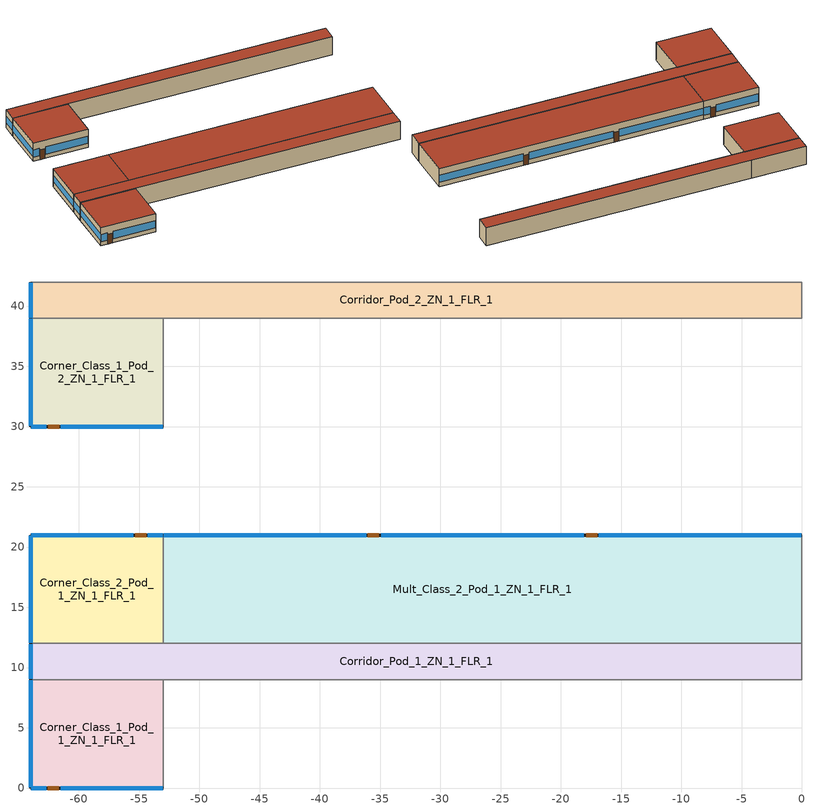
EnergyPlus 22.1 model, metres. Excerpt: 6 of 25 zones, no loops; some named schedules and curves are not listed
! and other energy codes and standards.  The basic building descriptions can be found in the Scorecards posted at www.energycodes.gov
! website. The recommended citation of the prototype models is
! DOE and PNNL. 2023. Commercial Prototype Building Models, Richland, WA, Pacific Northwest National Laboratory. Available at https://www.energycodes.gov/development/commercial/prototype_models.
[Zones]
Corner_Class_1_Pod_1_ZN_1_FLR_1
 floor ground (Corner_Class_1_Pod_1_ZN_1_FLR_1_Floor_Ffactor): -64,9 -53,9 -53,0 -64,0 z0
 wall outside (nonres_ext_wall_grd): -64,9 -64,0 -53,0 z0:4
 wall to Mult_Class_1_Pod_1_ZN_1_FLR_1 (int_wall): -53,0 -53,9 z0:4
 wall to Corridor_Pod_1_ZN_1_FLR_1 (int_wall): -53,9 -64,9 z0:4
 window (NonresWindow_U_0.369_SHGC_0.357): -64,8.95 -64,0.05 z1.1:2.52; -63.95,0 -62.73,0 / -61.51,0 -53.05,0 z0.92:2.51
 door (Swinging Door_con): -62.59,0 -61.68,0 z0:2.13
 roof outside (nonres_roof): -64,0 -53,0 -53,9 -64,9 z4
Corridor_Pod_1_ZN_1_FLR_1
 floor ground (Corridor_Pod_1_ZN_1_FLR_1_Floor_Ffactor): -64,12 0,12 0,9 -64,9 z0
 wall outside (nonres_ext_wall_grd): -64,12 -64,9 z0:4
 wall to Mult_Class_1_Pod_1_ZN_1_FLR_1 (int_wall): -53,9 0,9 z0:4
 wall to Main_Corridor_ZN_1_FLR_1 (int_wall): 0,9 0,12 z0:4
 wall to Mult_Class_2_Pod_1_ZN_1_FLR_1 (int_wall): 0,12 -53,12 z0:4
 wall to Corner_Class_2_Pod_1_ZN_1_FLR_1 (int_wall): -53,12 -64,12 z0:4
 window (NonresWindow_U_0.369_SHGC_0.357): -64,11.95 -64,9.05 z1.1:2.55
 roof outside (nonres_roof): -64,9 0,9 0,12 -64,12 z4
Corner_Class_2_Pod_1_ZN_1_FLR_1
 floor ground (Corner_Class_2_Pod_1_ZN_1_FLR_1_Floor_Ffactor): -64,21 -53,21 -53,12 -64,12 z0
 wall outside (nonres_ext_wall_grd): -53,21 -64,21 -64,12 z0:4
 wall to Mult_Class_2_Pod_1_ZN_1_FLR_1 (int_wall): -53,12 -53,21 z0:4
 window (NonresWindow_U_0.369_SHGC_0.357): -64,20.95 -64,12.05 z1.1:2.52; -53.05,21 -54.27,21 / -55.49,21 -63.95,21 z0.92:2.51
 door (Swinging Door_con): -54.43,21 -55.34,21 z0:2.13
 roof outside (nonres_roof): -64,12 -53,12 -53,21 -64,21 z4
Mult_Class_2_Pod_1_ZN_1_FLR_1
 floor ground (Mult_Class_2_Pod_1_ZN_1_FLR_1_Floor_Ffactor): -53,21 0,21 0,12 -53,12 z0
 wall outside (nonres_ext_wall_grd): 0,21 -53,21 z0:4
 wall to Main_Corridor_ZN_1_FLR_1 (int_wall): 0,12 0,21 z0:4
 window (NonresWindow_U_0.369_SHGC_0.357): -0.05,21 -16.87,21 / -18.09,21 -34.91,21 / -36.13,21 -52.95,21 z1.03:2.5
 door (Swinging Door_con): -16.98,21 -17.89,21 / -35.09,21 -36.01,21 z0:2.13
 roof outside (nonres_roof): -53,12 0,12 0,21 -53,21 z4
Corner_Class_1_Pod_2_ZN_1_FLR_1
 floor ground (Corner_Class_1_Pod_2_ZN_1_FLR_1_Floor_Ffactor): -64,39 -53,39 -53,30 -64,30 z0
 wall outside (nonres_ext_wall_grd): -64,39 -64,30 -53,30 z0:4
 wall to Mult_Class_1_Pod_2_ZN_1_FLR_1 (int_wall): -53,30 -53,39 z0:4
 wall to Corridor_Pod_2_ZN_1_FLR_1 (int_wall): -53,39 -64,39 z0:4
 window (NonresWindow_U_0.369_SHGC_0.357): -64,38.95 -64,30.05 z1.1:2.52; -63.95,30 -62.73,30 / -61.51,30 -53.05,30 z0.92:2.51
 door (Swinging Door_con): -62.53,30 -61.62,30 z0:2.13
 roof outside (nonres_roof): -64,30 -53,30 -53,39 -64,39 z4
Corridor_Pod_2_ZN_1_FLR_1
 floor ground (Corridor_Pod_2_ZN_1_FLR_1_Floor_Ffactor): -64,42 0,42 0,39 -64,39 z0
 wall outside (nonres_ext_wall_grd): -64,42 -64,39 z0:4
 wall to Mult_Class_1_Pod_2_ZN_1_FLR_1 (int_wall): -53,39 0,39 z0:4
 wall to Main_Corridor_ZN_1_FLR_1 (int_wall): 0,39 0,42 z0:4
 wall to Mult_Class_2_Pod_2_ZN_1_FLR_1 (int_wall): 0,42 -53,42 z0:4
 wall to Corner_Class_2_Pod_2_ZN_1_FLR_1 (int_wall): -53,42 -64,42 z0:4
 window (NonresWindow_U_0.369_SHGC_0.357): -64,41.95 -64,39.05 z1.1:2.55
 roof outside (nonres_roof): -64,39 0,39 0,42 -64,42 z4
[Building]
SchoolPrimary: North Axis {deg}=0; Terrain=City; Loads Convergence Tolerance Value {W}=0.04; Temperature Convergence Tolerance Value {deltaC}=0.2; Solar Distribution=FullInteriorAndExterior; Maximum Number of Warmup Days=25; Minimum Number of Warmup Days=6
[Site:Location]
Site:Location=Albuquerque.Intl.Sunport_NM_USA WMO=723650; Latitude {N+ S-}=35.04; Longitude {W- E+}=-106.62; Time Zone Relative to GMT {GMT+/-}=-7; Elevation {m}=1620
[SizingPeriod:DesignDay] Day of Month=21; Dry-Bulb Temperature Range Modifier Type=DefaultMultipliers; Humidity Condition Type=Wetbulb; Barometric Pressure {Pa}=83318; Rain {Yes/No}=No; Snow on ground {Yes/No}=No; Daylight Savings Time Indicator=No
Name | Month | Day Type | Maximum Dry-Bulb Temperature {C} | Daily Dry-Bulb Temperature Range {C} | Wetbulb at Maximum Dry-Bulb {C} | Wind Speed {m/s} design conditions vs. traditional 6.71 m/s (15 mph) | Wind Direction {Degrees; N=0, S=180} | Solar Model Indicator | Clearness {0.0 to 1.1} | Wind Speed {m/s} design conditions vs. traditional 3.35 m/s (7mph) | ASHRAE Clear Sky Optical Depth for Beam Irradiance (taub) | ASHRAE Clear Sky Optical Depth for Diffuse Irradiance (taud)
Albuquerque.Intl.Sunport_NM_USA Ann Htg 99.6% Condns DB | 12 | WinterDesignDay | -7.9 | 0 | -7.9 | 3.2 | 0 | ASHRAEClearSky | 0
Albuquerque.Intl.Sunport_NM_USA Ann Clg .4% Condns DB=>MWB | 7 | SummerDesignDay | 35.1 | 13.5 | 15.7 |  | 220 | ASHRAETau |  | 4.4 | 0.463 | 1.887
[Site:WaterMainsTemperature]
Calculation Method=Correlation; Annual average outdoor air temperature {C}=13.6333; Maximum difference in monthly average outdoor air temperatures {C}=23.5
[Site:GroundTemperature:FCfactorMethod]
January Ground Temperature {C}=13.7; February Ground Temperature {C}=7; March Ground Temperature {C}=2.1; April Ground Temperature {C}=2.6; May Ground Temperature {C}=4.3; June Ground Temperature {C}=8.8; July Ground Temperature {C}=13.9; August Ground Temperature {C}=17.8; September Ground Temperature {C}=23.2; October Ground Temperature {C}=25.6; November Ground Temperature {C}=24.1; December Ground Temperature {C}=20.5
[Material:NoMass]
Opaque Door panel_con: MediumRough, 0.475973, 0.9, 0.7, 0.7
Nonres_Roof_Insulation: MediumSmooth, 5.30668, 0.9, 0.7, 0.7
Nonres_Exterior_Wall_Insulation_grd: MediumSmooth, 1.20316, 0.9, 0.7, 0.7
[Construction]
Swinging Door_con: Opaque Door panel_con
InteriorFurnishings: Std Wood 6inch
int_wall: G01 13mm gypsum board, G01 13mm gypsum board
nonres_roof: F13 Built-up roofing, Nonres_Roof_Insulation, F08 Metal surface
nonres_ext_wall_grd: F07 25mm stucco, G01 16mm gypsum board, Nonres_Exterior_Wall_Insulation_grd, G01 16mm gypsum board
NonresWindow_U_0.369_SHGC_0.357: Nonres Window Glazing Layer
[Material]
Name | Roughness | Thickness {m} | Conductivity {W/m-K} | Density {kg/m3} | Specific Heat {J/kg-K} | Thermal Absorptance | Solar Absorptance | Visible Absorptance | Absorptance:Thermal | Absorptance:Solar | Absorptance:Visible
Std Wood 6inch | MediumSmooth | 0.15 | 0.12 | 540 | 1210 | 0.9 | 0.7 | 0.7
F07 25mm stucco | Smooth | 0.0254 | 0.72 | 1856 | 840 | 0.9 | 0.7 | 0.7
F08 Metal surface | Smooth | 0.0008 | 45.28 | 7824 | 500
F13 Built-up roofing | Rough | 0.0095 | 0.16 | 1120 | 1460 |  |  |  | 0.9 | 0.77
G01 13mm gypsum board | Smooth | 0.0127 | 0.16 | 800 | 1090 |  |  |  | 0.9 | 0.7 | 0.5
G01 16mm gypsum board | MediumSmooth | 0.0159 | 0.16 | 800 | 1090
[WindowMaterial:SimpleGlazingSystem]
Nonres Window Glazing Layer: U-Factor {W/m2-K}=2.09528; Solar Heat Gain Coefficient=0.357; Visible Transmittance=0.3927
[Construction:FfactorGroundFloor] F-Factor {W/m-K}=0.90012
Name | Area {m2} | PerimeterExposed {m}
Corner_Class_1_Pod_1_ZN_1_FLR_1_Floor_Ffactor; Corner_Class_2_Pod_1_ZN_1_FLR_1_Floor_Ffactor; Corner_Class_1_Pod_2_ZN_1_FLR_1_Floor_Ffactor | 99 | 20
Corridor_Pod_1_ZN_1_FLR_1_Floor_Ffactor; Corridor_Pod_2_ZN_1_FLR_1_Floor_Ffactor | 192 | 3
Mult_Class_2_Pod_1_ZN_1_FLR_1_Floor_Ffactor | 477 | 53
[Generator:PVWatts]
PV_module: PVWatts Version=5; DC System Capacity {W}=44383; Module Type=Premium; Array Type=FixedOpenRack; System Losses=0.113; Array Geometry Type=TiltAzimuth; Tilt Angle {deg}=0; Azimuth Angle {deg}=180
[ElectricLoadCenter:Generators]
PV_Generator: Generator 1=PV_module; Generator 1 Rated Electric Power Output {W}=44383; Generator 1 Availability Schedule=PV_SCH
[ElectricLoadCenter:Inverter:PVWatts]
PV_Inverter: DC to AC Size Ratio=1.2; Inverter Efficiency=0.96
[ElectricLoadCenter:Distribution]
Generator: Generator List=PV_Generator; Generator Operation Scheme Type=Baseload; Electrical Buss Type=DirectCurrentWithInverter; Inverter=PV_Inverter
[Zone] Type=1; Multiplier=1; Ceiling Height {m}=4; Floor Area {m2}=autocalculate; Part of Total Floor Area=Yes
Name | Volume {m3}
Corner_Class_1_Pod_1_ZN_1_FLR_1; Corner_Class_2_Pod_1_ZN_1_FLR_1; Corner_Class_1_Pod_2_ZN_1_FLR_1 | 396
Corridor_Pod_1_ZN_1_FLR_1; Corridor_Pod_2_ZN_1_FLR_1 | 768
Mult_Class_2_Pod_1_ZN_1_FLR_1 | 1908
[InternalMass] Construction=InteriorFurnishings
Name | Zone or ZoneList | Surface Area {m2}
Corner_Class_1_Pod_1_ZN_1_FLR_1_InternalMass_1 | Corner_Class_1_Pod_1_ZN_1_FLR_1 | 198
Corridor_Pod_1_ZN_1_FLR_1_InternalMass_1 | Corridor_Pod_1_ZN_1_FLR_1 | 384
Corner_Class_2_Pod_1_ZN_1_FLR_1_InternalMass_1 | Corner_Class_2_Pod_1_ZN_1_FLR_1 | 198
Mult_Class_2_Pod_1_ZN_1_FLR_1_InternalMass_1 | Mult_Class_2_Pod_1_ZN_1_FLR_1 | 954
Corner_Class_1_Pod_2_ZN_1_FLR_1_InternalMass_1 | Corner_Class_1_Pod_2_ZN_1_FLR_1 | 198
Corridor_Pod_2_ZN_1_FLR_1_InternalMass_1 | Corridor_Pod_2_ZN_1_FLR_1 | 384
[People] Number of People Schedule=BLDG_OCC_SCH; Fraction Radiant=0.3; Sensible Heat Fraction=AUTOCALCULATE; Activity Level Schedule=ACTIVITY_SCH; Enable ASHRAE 55 Comfort Warnings=No; Mean Radiant Temperature Calculation Type=EnclosureAveraged; Work Efficiency Schedule=WORK_EFF_SCH; Clothing Insulation Calculation Method=ClothingInsulationSchedule; Clothing Insulation Schedule=CLOTHING_SCH; Air Velocity Schedule=AIR_VELO_SCH; Thermal Comfort Model 1 Type=FANGER
Name | Zone or ZoneList or Space or SpaceList | Number of People Calculation Method | Floor Area per Person {m2/person} | Number of People
Corner_Class_1_Pod_1_ZN_1_FLR_1 | Corner_Class_1_Pod_1_ZN_1_FLR_1 | Area/Person | 3.716
Corridor_Pod_1_ZN_1_FLR_1 | Corridor_Pod_1_ZN_1_FLR_1 | People |  | 10.334
Corner_Class_2_Pod_1_ZN_1_FLR_1 | Corner_Class_2_Pod_1_ZN_1_FLR_1 | Area/Person | 3.716
Mult_Class_2_Pod_1_ZN_1_FLR_1 | Mult_Class_2_Pod_1_ZN_1_FLR_1 | Area/Person | 3.716
Corner_Class_1_Pod_2_ZN_1_FLR_1 | Corner_Class_1_Pod_2_ZN_1_FLR_1 | Area/Person | 3.716
Corridor_Pod_2_ZN_1_FLR_1 | Corridor_Pod_2_ZN_1_FLR_1 | People |  | 10.334
[Lights] Design Level Calculation Method=Watts/Area; Return Air Fraction=0; Fraction Radiant=0.37; Fraction Visible=0.2; Fraction Replaceable=1; Return Air Fraction Calculated from Plenum Temperature=No
Name | Zone or ZoneList or Space or SpaceList | Schedule | Watts per Zone Floor Area {W/m2}
Corner_Class_1_Pod_1_ZN_1_FLR_1_Lights | Corner_Class_1_Pod_1_ZN_1_FLR_1 | ltg_sch_classroom | 7.42257
Corridor_Pod_1_ZN_1_FLR_1_Lights | Corridor_Pod_1_ZN_1_FLR_1 | ltg_sch_corridor | 4.289247
Corner_Class_2_Pod_1_ZN_1_FLR_1_Lights | Corner_Class_2_Pod_1_ZN_1_FLR_1 | ltg_sch_classroom | 7.42257
Mult_Class_2_Pod_1_ZN_1_FLR_1_Lights | Mult_Class_2_Pod_1_ZN_1_FLR_1 | ltg_sch_classroom | 7.42257
Corner_Class_1_Pod_2_ZN_1_FLR_1_Lights | Corner_Class_1_Pod_2_ZN_1_FLR_1 | ltg_sch_classroom | 7.42257
Corridor_Pod_2_ZN_1_FLR_1_Lights | Corridor_Pod_2_ZN_1_FLR_1 | ltg_sch_corridor | 4.289247
[ElectricEquipment] Schedule=BLDG_EQUIP_SCH; Design Level Calculation Method=EquipmentLevel; Fraction Latent=0; Fraction Radiant=0.5; Fraction Lost=0
Name | Zone or ZoneList or Space or SpaceList | Design Level {W}
Corner_Class_1_Pod_1_ZN_1_FLR_1_PlugMisc_Equip | Corner_Class_1_Pod_1_ZN_1_FLR_1 | 1485
Corridor_Pod_1_ZN_1_FLR_1_PlugMisc_Equip | Corridor_Pod_1_ZN_1_FLR_1 | 768
Corner_Class_2_Pod_1_ZN_1_FLR_1_PlugMisc_Equip | Corner_Class_2_Pod_1_ZN_1_FLR_1 | 1485
Mult_Class_2_Pod_1_ZN_1_FLR_1_PlugMisc_Equip | Mult_Class_2_Pod_1_ZN_1_FLR_1 | 7155
Corner_Class_1_Pod_2_ZN_1_FLR_1_PlugMisc_Equip | Corner_Class_1_Pod_2_ZN_1_FLR_1 | 1485
Corridor_Pod_2_ZN_1_FLR_1_PlugMisc_Equip | Corridor_Pod_2_ZN_1_FLR_1 | 768
[Daylighting:Controls] Daylighting Method=SplitFlux; Availability Schedule=DaylightAvailSch; Lighting Control Type=Continuousoff; Minimum Input Power Fraction for Continuous or ContinuousOff Dimming Control=0.2; Minimum Light Output Fraction for Continuous or ContinuousOff Dimming Control=0.2; Number of Stepped Control Steps=3; Probability Lighting will be Reset When Needed in Manual Stepped Control=1; Maximum Allowable Discomfort Glare Index=22; Illuminance Setpoint at Reference Point 1 {lux}=377; Illuminance Setpoint at Reference Point 2 {lux}=377
Name | Zone or Space | Glare Calculation Daylighting Reference Point | Glare Calculation Azimuth Angle of View Direction Clockwise from Zone y-Axis {deg} | Daylighting Reference Point 1 | Fraction of Lights Controlled by Reference Point 1 | Daylighting Reference Point 2 | Fraction of Lights Controlled by Reference Point 2
Corner_Class_1_Pod_1_ZN_1_FLR_1_DaylCtrl | Corner_Class_1_Pod_1_ZN_1_FLR_1 | Corner_Class_1_Pod_1_ZN_1_FLR_1_DaylRefPt1 | 180 | Corner_Class_1_Pod_1_ZN_1_FLR_1_DaylRefPt1 | 0.56 | Corner_Class_1_Pod_1_ZN_1_FLR_1_DaylRefPt2 | 0.2
Corner_Class_2_Pod_1_ZN_1_FLR_1_DaylCtrl | Corner_Class_2_Pod_1_ZN_1_FLR_1 | Corner_Class_2_Pod_1_ZN_1_FLR_1_DaylRefPt1 | 270 | Corner_Class_2_Pod_1_ZN_1_FLR_1_DaylRefPt1 | 0.56 | Corner_Class_2_Pod_1_ZN_1_FLR_1_DaylRefPt2 | 0.22
Mult_Class_2_Pod_1_ZN_1_FLR_1_DaylCtrl | Mult_Class_2_Pod_1_ZN_1_FLR_1 | Mult_Class_2_Pod_1_ZN_1_FLR_1_DaylRefPt1 | 0 | Mult_Class_2_Pod_1_ZN_1_FLR_1_DaylRefPt1 | 0.28 | Mult_Class_2_Pod_1_ZN_1_FLR_1_DaylRefPt2 | 0.28
Corner_Class_1_Pod_2_ZN_1_FLR_1_DaylCtrl | Corner_Class_1_Pod_2_ZN_1_FLR_1 | Corner_Class_1_Pod_2_ZN_1_FLR_1_DaylRefPt1 | 180 | Corner_Class_1_Pod_2_ZN_1_FLR_1_DaylRefPt1 | 0.56 | Corner_Class_1_Pod_2_ZN_1_FLR_1_DaylRefPt2 | 0.2
[ZoneInfiltration:DesignFlowRate] Schedule=INFIL_SCH_PNNL; Design Flow Rate Calculation Method=Flow/ExteriorWallArea; Flow per Exterior Surface Area {m3/s-m2}=0.000569572; Constant Term Coefficient=0; Temperature Term Coefficient=0; Velocity Term Coefficient=0.224; Velocity Squared Term Coefficient=0
Name | Zone or ZoneList
Corner_Class_1_Pod_1_ZN_1_FLR_1_Infiltration | Corner_Class_1_Pod_1_ZN_1_FLR_1
Corridor_Pod_1_ZN_1_FLR_1_Infiltration | Corridor_Pod_1_ZN_1_FLR_1
Corner_Class_2_Pod_1_ZN_1_FLR_1_Infiltration | Corner_Class_2_Pod_1_ZN_1_FLR_1
Mult_Class_2_Pod_1_ZN_1_FLR_1_Infiltration | Mult_Class_2_Pod_1_ZN_1_FLR_1
Corner_Class_1_Pod_2_ZN_1_FLR_1_Infiltration | Corner_Class_1_Pod_2_ZN_1_FLR_1
Corridor_Pod_2_ZN_1_FLR_1_Infiltration | Corridor_Pod_2_ZN_1_FLR_1
[Exterior:Lights] Control Option=AstronomicalClock
Name | Schedule | Design Level {W}
Exterior_Lights_a | Exterior_lighting_schedule_a | 172.03
Exterior_Lights_b | Exterior_lighting_schedule_b_2016 | 1343.6
Exterior_Lights_c | Exterior_lighting_schedule_c_2016 | 445.39
[Refrigeration:CompressorRack] Heat Rejection Location=ZONE; Design Condenser Fan Power {W}=350; Condenser Type=AIRCOOLED
Name | Design Compressor Rack COP {W/W} | Compressor Rack COP Function of Temperature Curve | Condenser Fan Power Function of Temperature Curve | Refrigeration Case Name or WalkIn Name or CaseAndWalkInList
RACK1 | 2.32 | RACK1_RackCOPfTCurve | RACK1_RackCondFanCurve2 | RACK1CaseList
RACK2 | 6.98 | RACK2_RackCOPfTCurve |  | RACK2CaseList
[EnergyManagementSystem:Sensor]
Name | Output:Variable or Output:Meter | Output:Variable or Output:Meter Index Key
Facility_Int_LTG | InteriorLights:Electricity
ActualOccupancy | Schedule Value | Offices Binary Occupancy
OAT | Site Outdoor Air Drybulb Temperature | Environment
[EnergyManagementSystem:GlobalVariable]
Wired_LTG
BoilerType; CapRated; EtRated; PLRx; Ecx; SkinLossRate
[EnergyManagementSystem:Program]
Transformer_Load_Prog: SET Wired_LTG = Facility_Int_LTG*0.0119
SET_cCL1_Pod_1_ZN_1_FLR_1_Light_EMS_Program: SET cCL1_Pod_1_ZN_1_FLR_1_LSr_IP=0.093*cCL1_Pod_1_ZN_1_FLR_1_LSr/cCL1_Pod_1_ZN_1_FLR_1_Area; IF (cCL1_Pod_1_ZN_1_FLR_1_OSr <= 0) && (cCL1_Pod_1_ZN_1_FLR_1_LSr_IP >= 0.02); SET cCL1_Pod_1_ZN_1_FLR_1_LAr = 0.02*cCL1_Pod_1_ZN_1_FLR_1_Area/0.09290304; ELSE; SET cCL1_Pod_1_ZN_1_FLR_1_LAr = NULL; ENDIF
SET_mCl1_Pod_1_ZN_1_FLR_1_Light_EMS_Program: SET mCl1_Pod_1_ZN_1_FLR_1_LSr_IP=0.093*mCl1_Pod_1_ZN_1_FLR_1_LSr/mCl1_Pod_1_ZN_1_FLR_1_Area; IF (mCl1_Pod_1_ZN_1_FLR_1_OSr <= 0) && (mCl1_Pod_1_ZN_1_FLR_1_LSr_IP >= 0.02); SET mCl1_Pod_1_ZN_1_FLR_1_LAr = 0.02*mCl1_Pod_1_ZN_1_FLR_1_Area/0.09290304; ELSE; SET mCl1_Pod_1_ZN_1_FLR_1_LAr = NULL; ENDIF
SET_cPOD1_ZN_1_FLR_1_Light_EMS_Program: SET cPOD1_ZN_1_FLR_1_LSr_IP=0.093*cPOD1_ZN_1_FLR_1_LSr/cPOD1_ZN_1_FLR_1_Area; IF (cPOD1_ZN_1_FLR_1_OSr <= 0) && (cPOD1_ZN_1_FLR_1_LSr_IP >= 0.02); SET cPOD1_ZN_1_FLR_1_LAr = 0.02*cPOD1_ZN_1_FLR_1_Area/0.09290304; ELSE; SET cPOD1_ZN_1_FLR_1_LAr = NULL; ENDIF
SET_cCL2_Pod_1_ZN_1_FLR_1_Light_EMS_Program: SET cCL2_Pod_1_ZN_1_FLR_1_LSr_IP=0.093*cCL2_Pod_1_ZN_1_FLR_1_LSr/cCL2_Pod_1_ZN_1_FLR_1_Area; IF (cCL2_Pod_1_ZN_1_FLR_1_OSr <= 0) && (cCL2_Pod_1_ZN_1_FLR_1_LSr_IP >= 0.02); SET cCL2_Pod_1_ZN_1_FLR_1_LAr = 0.02*cCL2_Pod_1_ZN_1_FLR_1_Area/0.09290304; ELSE; SET cCL2_Pod_1_ZN_1_FLR_1_LAr = NULL; ENDIF
SET_mCl2_Pod_1_ZN_1_FLR_1_Light_EMS_Program: SET mCl2_Pod_1_ZN_1_FLR_1_LSr_IP=0.093*mCl2_Pod_1_ZN_1_FLR_1_LSr/mCl2_Pod_1_ZN_1_FLR_1_Area; IF (mCl2_Pod_1_ZN_1_FLR_1_OSr <= 0) && (mCl2_Pod_1_ZN_1_FLR_1_LSr_IP >= 0.02); SET mCl2_Pod_1_ZN_1_FLR_1_LAr = 0.02*mCl2_Pod_1_ZN_1_FLR_1_Area/0.09290304; ELSE; SET mCl2_Pod_1_ZN_1_FLR_1_LAr = NULL; ENDIF
SET_cCL1_Pod_2_ZN_1_FLR_1_Light_EMS_Program: SET cCL1_Pod_2_ZN_1_FLR_1_LSr_IP=0.093*cCL1_Pod_2_ZN_1_FLR_1_LSr/cCL1_Pod_2_ZN_1_FLR_1_Area; IF (cCL1_Pod_2_ZN_1_FLR_1_OSr <= 0) && (cCL1_Pod_2_ZN_1_FLR_1_LSr_IP >= 0.02); SET cCL1_Pod_2_ZN_1_FLR_1_LAr = 0.02*cCL1_Pod_2_ZN_1_FLR_1_Area/0.09290304; ELSE; SET cCL1_Pod_2_ZN_1_FLR_1_LAr = NULL; ENDIF
SET_mCl1_Pod_2_ZN_1_FLR_1_Light_EMS_Program: SET mCl1_Pod_2_ZN_1_FLR_1_LSr_IP=0.093*mCl1_Pod_2_ZN_1_FLR_1_LSr/mCl1_Pod_2_ZN_1_FLR_1_Area; IF (mCl1_Pod_2_ZN_1_FLR_1_OSr <= 0) && (mCl1_Pod_2_ZN_1_FLR_1_LSr_IP >= 0.02); SET mCl1_Pod_2_ZN_1_FLR_1_LAr = 0.02*mCl1_Pod_2_ZN_1_FLR_1_Area/0.09290304; ELSE; SET mCl1_Pod_2_ZN_1_FLR_1_LAr = NULL; ENDIF
SET_cPOD2_ZN_1_FLR_1_Light_EMS_Program: SET cPOD2_ZN_1_FLR_1_LSr_IP=0.093*cPOD2_ZN_1_FLR_1_LSr/cPOD2_ZN_1_FLR_1_Area; IF (cPOD2_ZN_1_FLR_1_OSr <= 0) && (cPOD2_ZN_1_FLR_1_LSr_IP >= 0.02); SET cPOD2_ZN_1_FLR_1_LAr = 0.02*cPOD2_ZN_1_FLR_1_Area/0.09290304; ELSE; SET cPOD2_ZN_1_FLR_1_LAr = NULL; ENDIF
SET_cCL2_Pod_2_ZN_1_FLR_1_Light_EMS_Program: SET cCL2_Pod_2_ZN_1_FLR_1_LSr_IP=0.093*cCL2_Pod_2_ZN_1_FLR_1_LSr/cCL2_Pod_2_ZN_1_FLR_1_Area; IF (cCL2_Pod_2_ZN_1_FLR_1_OSr <= 0) && (cCL2_Pod_2_ZN_1_FLR_1_LSr_IP >= 0.02); SET cCL2_Pod_2_ZN_1_FLR_1_LAr = 0.02*cCL2_Pod_2_ZN_1_FLR_1_Area/0.09290304; ELSE; SET cCL2_Pod_2_ZN_1_FLR_1_LAr = NULL; ENDIF
SET_mCl2_Pod_2_ZN_1_FLR_1_Light_EMS_Program: SET mCl2_Pod_2_ZN_1_FLR_1_LSr_IP=0.093*mCl2_Pod_2_ZN_1_FLR_1_LSr/mCl2_Pod_2_ZN_1_FLR_1_Area; IF (mCl2_Pod_2_ZN_1_FLR_1_OSr <= 0) && (mCl2_Pod_2_ZN_1_FLR_1_LSr_IP >= 0.02); SET mCl2_Pod_2_ZN_1_FLR_1_LAr = 0.02*mCl2_Pod_2_ZN_1_FLR_1_Area/0.09290304; ELSE; SET mCl2_Pod_2_ZN_1_FLR_1_LAr = NULL; ENDIF
